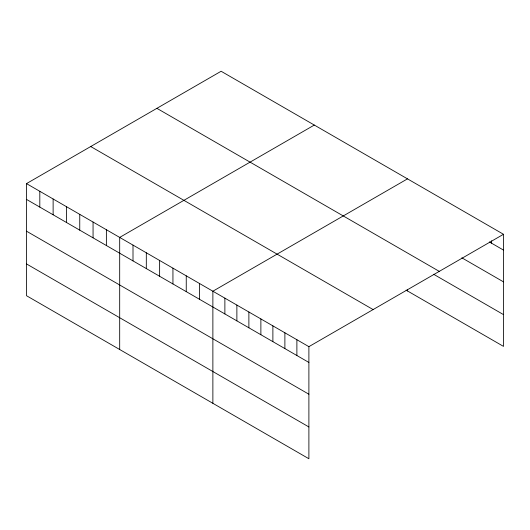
<?xml version="1.0" encoding="UTF-8"?>
<svg xmlns="http://www.w3.org/2000/svg" width="530" height="530" viewBox="0 0 530 530"><rect width="100%" height="100%" fill="white"/><g stroke="black" fill="none" stroke-linecap="round" stroke-linejoin="round"><path stroke-width="0.79" d="M26.5 183.612L308.891 346.653L308.891 458.742L26.5 295.707L26.5 183.612L221.109 71.258L503.5 234.293L503.5 346.388L406.086 290.142M314.303 125.06L119.687 237.413L119.687 349.508M407.49 178.862L212.874 291.215L212.874 403.31M308.891 346.653L503.5 234.293M489.382 241.932L503.5 250.087M461.849 257.819L503.5 281.867M156.893 108.332L439.277 271.373M433.606 274.255L503.5 314.608M90.723 146.538L373.107 309.573M26.5 199.406L308.891 362.447M26.5 231.186L308.891 394.221M26.5 263.927L308.891 426.961M491.495 240.786L491.495 243.157M407.49 289.32L407.49 290.95M296.886 339.723L296.886 355.517M284.888 332.794L284.888 348.588M272.884 325.864L272.884 341.658M260.879 318.934L260.879 334.728M248.881 312.004L248.881 327.798M236.877 305.075L236.877 320.869M224.879 298.145L224.879 313.939M199.565 283.53L199.565 299.324M186.249 275.845L186.249 291.639M172.939 268.16L172.939 283.954M159.623 260.475L159.623 276.269M146.313 252.79L146.313 268.584M133.004 245.105L133.004 260.899M106.378 229.728L106.378 245.523M93.061 222.044L93.061 237.838M79.752 214.358L79.752 230.152M66.436 206.673L66.436 222.468M53.126 198.989L53.126 214.782M39.81 191.303L39.81 207.097"/></g></svg>
